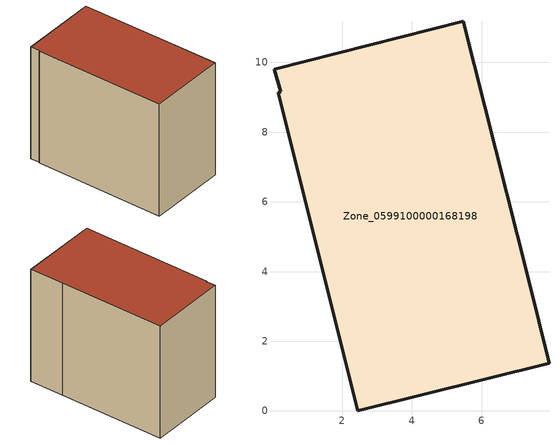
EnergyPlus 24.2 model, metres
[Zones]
Zone_0599100000168198
 floor ground (C_G): 0.24,9.16 0.05,9.81 5.47,11.19 7.34,3.8 7.94,1.38 2.45,0 0.16,9.13 z0
 wall outside (C_F): 7.94,1.38 7.34,3.8 5.47,11.19 0.05,9.81 0.24,9.16 0.16,9.13 2.45,0 7.94,1.38 z0:8.45
 roof outside (C_R): 0.05,9.81 0.24,9.16 0.16,9.13 2.45,0 7.94,1.38 7.34,3.8 5.47,11.19 z8.45
[BUILDING]
Pand.0599100000168198: North Axis=0; Terrain=City; Loads Convergence Tolerance Value=0.04; Temperature Convergence Tolerance Value=0.4; Solar Distribution=FullExterior; Maximum Number of Warmup Days=25; Minimum Number of Warmup Days=1
[Site:Location]
Rotterdam.The.Hague.AP_ZH_NLD Design_Conditions: Latitude=51.96; Longitude=4.45; Time Zone=1; Elevation=-4.5
[SITE:GROUNDTEMPERATURE:BUILDINGSURFACE]
18, 18, 18, 18, 18, 18, 18, 18, 18, 18, 18, 18
[MATERIAL] Thermal Absorptance=0.9; Solar Absorptance=0.7; Visible Absorptance=0.7
Name | Roughness | Thickness | Conductivity | Density | Specific Heat
G.TC.1975-1991 | MediumSmooth | 0.15 | 0.288461 | 540 | 1210
F.TC.1975-1991 | Rough | 0.3 | 0.230769 | 1920 | 840
R.TC.1975-1991 | MediumRough | 0.2 | 0.153846 | 1500 | 1000
[CONSTRUCTION]
C_G: G.TC.1975-1991
C_F: F.TC.1975-1991
C_R: R.TC.1975-1991
[ZONE]
Zone_0599100000168198: Type=1; Multiplier=1; Ceiling Height=Autocalculate; Volume=Autocalculate; Floor Area=autocalculate; Part of Total Floor Area=Yes
[ZONEINFILTRATION:DESIGNFLOWRATE]
Infil_Zone_0599100000168198: Zone or ZoneList or Space or SpaceList=Zone_0599100000168198; Schedule=AlwaysOn; Design Flow Rate Calculation Method=Flow/Area; Flow Rate per Floor Area=0.003; Constant Term Coefficient=1; Temperature Term Coefficient=0; Velocity Term Coefficient=0; Velocity Squared Term Coefficient=0
[HVACTEMPLATE:ZONE:IDEALLOADSAIRSYSTEM]
Zone_0599100000168198: Maximum Heating Supply Air Temperature=50; Minimum Cooling Supply Air Temperature=13; Maximum Heating Supply Air Humidity Ratio=0.0156; Minimum Cooling Supply Air Humidity Ratio=0.0077; Heating Limit=NoLimit; Cooling Limit=NoLimit; Dehumidification Control Type=ConstantSensibleHeatRatio; Cooling Sensible Heat Ratio=0.7; Dehumidification Setpoint=60; Humidification Control Type=None; Humidification Setpoint=30; Outdoor Air Method=None; Outdoor Air Flow Rate per Person=0.00944; Outdoor Air Flow Rate per Zone Floor Area=0; Outdoor Air Flow Rate per Zone=0; Demand Controlled Ventilation Type=None; Outdoor Air Economizer Type=NoEconomizer; Heat Recovery Type=None; Sensible Heat Recovery Effectiveness=0.7; Latent Heat Recovery Effectiveness=0.65
[ZONECONTROL:THERMOSTAT]
ThermostatControl_Zone_0599100000168198: Zone or ZoneList=Zone_0599100000168198; Control Type Schedule=DualSetpointControlType; Control 1=Thermostat_Zone_0599100000168198; Temperature Difference Between Cutout And Setpoint=0
[THERMOSTATSETPOINT:DUALSETPOINT]
Thermostat_Zone_0599100000168198: Heating Setpoint Temperature Schedule=HeatingSetpoint_Zone_0599100000168198; Cooling Setpoint Temperature Schedule=CoolingSetpoint_Zone_0599100000168198
[SCHEDULE:COMPACT]
HeatingSetpoint_Zone_0599100000168198: Through: 12/31, For: AllDays, Until: 24:00, 21
CoolingSetpoint_Zone_0599100000168198: Through: 12/31, For: AllDays, Until: 24:00, 24
DualSetpointControlType: Through: 12/31, For: AllDays, Until: 24:00, 4
AlwaysOn: Through: 12/31, For: AllDays, Until: 24:00, 1
